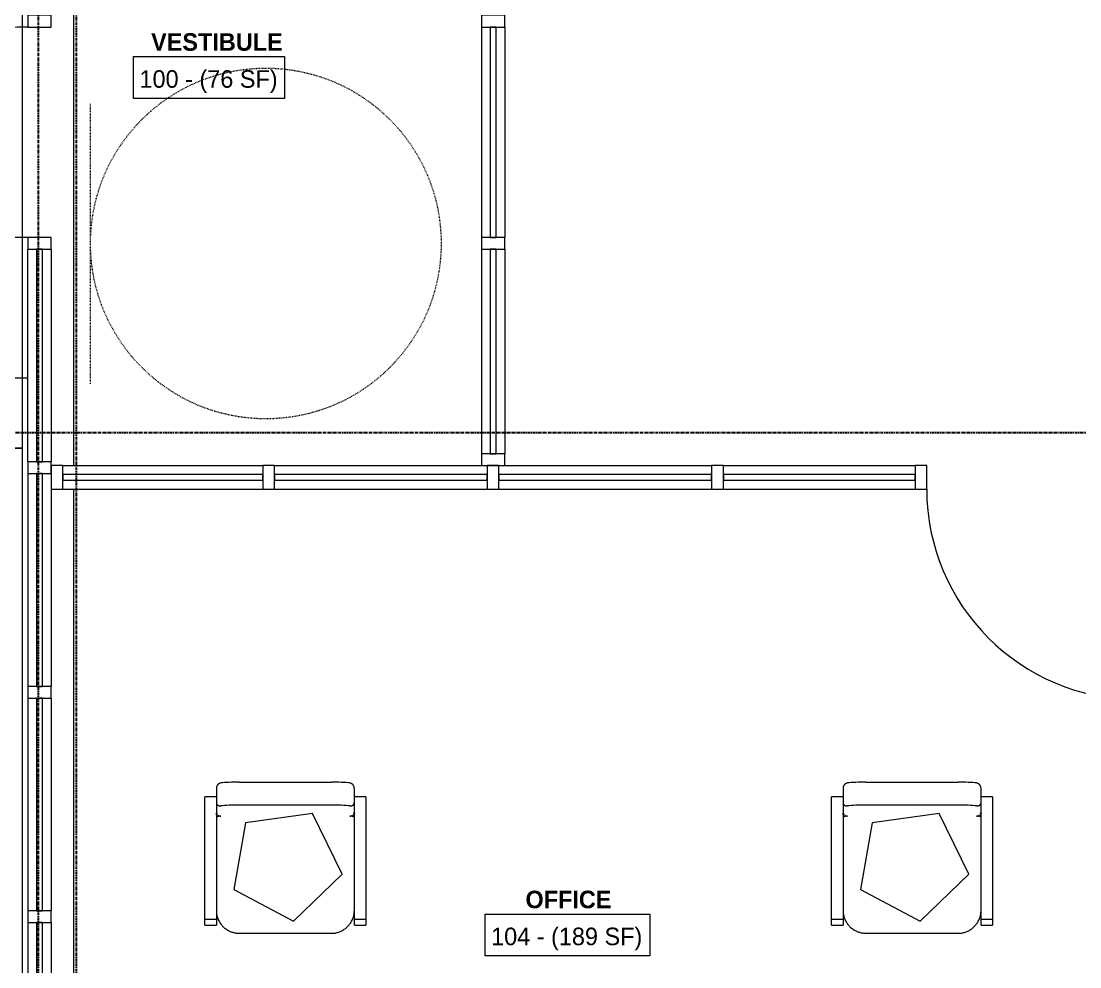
# Model space of a CAD drawing. Header units: inches. Extents: x -4093 to -1777, y 9773 to 12264.
# Drawn here: x -3832.3 to -3651.1, y 11194.4 to 11356.2 of the extents above; entities that cross this region are included whole.
import ezdxf

# ---------------------------------------------------------------- set-up
doc = ezdxf.new("R2010")
doc.units = ezdxf.units.IN
doc.header["$MEASUREMENT"] = 0
doc.linetypes.add('Dash', pattern=[0.25, 0.125, -0.125])
doc.linetypes.add('Grid Line 1_2_', pattern=[0.875, 0.5, -0.125, 0.125, -0.125])
for name, color, linetype, lineweight in [('0-1', 7, 'Continuous', 5), ('0-2', 7, 'Continuous', 9), ('A-AREA-IDEN', 2, 'Continuous', 9), ('A-DOOR-1', 7, 'Continuous', 9), ('A-DOOR-4', 31, 'Continuous', 9), ('A-FLOR-2', 192, 'Continuous', 9), ('A-FLOR-LEVL', 51, 'Continuous', 9), ('A-GENM-HDLN-1', 7, 'Dash', 9), ('A-GLAZ-CURT', 52, 'Continuous', 9), ('A-GLAZ-CURT-1', 7, 'Continuous', 9), ('A-GLAZ-CWMG', 51, 'Continuous', 9), ('A-GLAZ-CWMG-1', 7, 'Continuous', 9), ('A-WALL-3', 113, 'Continuous', 9), ('I-FURN-1', 7, 'Continuous', 9), ('S-BEAM-1', 7, 'Continuous', 9), ('S-GRID-1', 1, 'Grid Line 1_2_', 30)]:
    doc.layers.add(name, color=color, linetype=linetype, lineweight=lineweight)
doc.styles.add('Century Gothic', font='ufonts.com_century-gothic.ttf', dxfattribs={"height": 3})
doc.styles.add('Century Gothic_B', font='GOTHICB.TTF', dxfattribs={"height": 3})

# ---------------------------------------------------------------- blocks, each defined once
blk = doc.blocks.new('STOREFRONT DOOR - ALUM_ STILE W_ GLASS INSET-2189326-BACKGROUND - 1ST FLOOR')
at = {"layer": 'A-DOOR-1'}
blk.add_line((-18, 2), (-18, 38), dxfattribs=at)
blk.add_arc((-18, 2), 36, 0, 90, dxfattribs=at)
blk = doc.blocks.new('Rectangular Mullion - 2_ x 4_ - EXTERIOR-2330860-BACKGROUND - 1ST FLOOR')
at = {"layer": 'A-GLAZ-CWMG-1'}
for p, q in [((-2, 2), (0, 2)), ((-2, -2), (-2, 2)), ((0, 2), (0, -2)), ((0, -2), (-2, -2))]:
    blk.add_line(p, q, dxfattribs=at)
blk = doc.blocks.new('System Panel - Glazed-2345228-BACKGROUND - 1ST FLOOR')
at = {"layer": 'A-GLAZ-CURT-1'}
for p, q in [((16.4, 0.5), (-16.4, 0.5)), ((-16.4, 0.5), (-16.4, -0.5)), ((16.4, -0.5), (16.4, 0.5)), ((-16.4, -0.5), (16.4, -0.5))]:
    blk.add_line(p, q, dxfattribs=at)
blk = doc.blocks.new('System Panel - Glazed-2345229-BACKGROUND - 1ST FLOOR')
at = {"layer": 'A-GLAZ-CURT-1'}
for p, q in [((18.2, 0.5), (-18.2, 0.5)), ((-18.2, 0.5), (-18.2, -0.5)), ((18.2, -0.5), (18.2, 0.5)), ((-18.2, -0.5), (18.2, -0.5))]:
    blk.add_line(p, q, dxfattribs=at)
blk = doc.blocks.new('System Panel - Glazed-2345230-BACKGROUND - 1ST FLOOR')
at = {"layer": 'A-GLAZ-CURT-1'}
for p, q in [((17.11, 0.5), (-17.11, 0.5)), ((-17.11, 0.5), (-17.11, -0.5)), ((17.11, -0.5), (17.11, 0.5)), ((-17.11, -0.5), (17.11, -0.5))]:
    blk.add_line(p, q, dxfattribs=at)
blk = doc.blocks.new('Rectangular Mullion - 2_ x 4_ - EXTERIOR-1900241-BACKGROUND - 1ST FLOOR')
at = {"layer": 'A-GLAZ-CWMG-1'}
for p, q in [((-3712.12, 11280.16), (-3679.32, 11280.16)), ((-3712.12, 11276.16), (-3679.32, 11276.16))]:
    blk.add_line(p, q, dxfattribs=at)
blk = doc.blocks.new('Rectangular Mullion - 2_ x 4_ - EXTERIOR-1890807-BACKGROUND - 1ST FLOOR')
at = {"layer": 'A-GLAZ-CWMG-1'}
for p, q in [((-3749.52, 11280.16), (-3714.12, 11280.16)), ((-3750.52, 11276.16), (-3714.12, 11276.16))]:
    blk.add_line(p, q, dxfattribs=at)
blk = doc.blocks.new('Rectangular Mullion - 2_ x 4_ - EXTERIOR-V88-BACKGROUND - 1ST FLOOR')
at = {"layer": 'A-GLAZ-CWMG-1'}
for p, q in [((-3788.92, 11280.16), (-3753.52, 11280.16)), ((-3788.92, 11276.16), (-3752.52, 11276.16))]:
    blk.add_line(p, q, dxfattribs=at)
blk = doc.blocks.new('Rectangular Mullion - 2_ x 4_ - EXTERIOR-2330799-BACKGROUND - 1ST FLOOR')
at = {"layer": 'A-GLAZ-CWMG-1'}
for p, q in [((-3825.14, 11280.16), (-3790.92, 11280.16)), ((-3825.14, 11276.16), (-3790.92, 11276.16))]:
    blk.add_line(p, q, dxfattribs=at)
blk = doc.blocks.new('Rectangular Mullion - 2_ x 4_ - EXTERIOR-2141107-BACKGROUND - 1ST FLOOR')
at = {"layer": 'A-GLAZ-CWMG-1'}
for p, q in [((-1, 2), (1, 2)), ((-1, -2), (-1, 2)), ((1, 2), (1, -2)), ((1, -2), (-1, -2))]:
    blk.add_line(p, q, dxfattribs=at)
blk = doc.blocks.new('Rectangular Mullion - 2_ x 4_ - EXTERIOR-2141106-BACKGROUND - 1ST FLOOR')
at = {"layer": 'A-GLAZ-CWMG-1'}
for p, q in [((-1, 2), (1, 2)), ((-1, -2), (-1, 2)), ((1, 2), (1, -2)), ((1, -2), (-1, -2))]:
    blk.add_line(p, q, dxfattribs=at)
blk = doc.blocks.new('Office_chair_with_leather_seat_18133 - Office_chair_with_leather_seat_18133-1855774-BACKGROUND - 1ST FLOOR')
at = {"layer": 'I-FURN-1'}
for p, q in [((14.17, 35.45), (29.92, 35.45)), ((10.24, 32.93), (8.27, 32.93)), ((8.27, 32.14), (8.27, 32.93)), ((10.24, 34.33), (10.24, 31.97)), ((33.86, 31.97), (33.86, 34.33)), ((35.83, 32.93), (33.86, 32.93)), ((35.83, 32.93), (35.83, 32.14)), ((8.27, 12.04), (8.27, 32.14)), ((10.24, 31.97), (10.24, 30.2)), ((10.24, 31.1), (10.24, 12.04)), ((29.92, 31.53), (14.17, 31.53)), ((33.86, 30.2), (33.86, 31.97)), ((33.86, 12.04), (33.86, 31.1)), ((35.83, 32.14), (35.83, 12.04)), ((10.3, 30.08), (10.31, 30.06)), ((10.41, 29.91), (10.45, 29.87)), ((10.53, 29.79), (10.58, 29.75)), ((10.69, 29.69), (10.73, 29.67)), ((10.85, 29.64), (11.02, 29.62)), ((26.68, 30.1), (15.22, 28.49)), ((31.75, 19.7), (26.68, 30.1)), ((33.07, 29.62), (33.25, 29.64)), ((33.37, 29.67), (33.41, 29.69)), ((33.52, 29.75), (33.56, 29.79)), ((33.64, 29.87), (33.69, 29.91)), ((33.78, 30.06), (33.79, 30.08)), ((15.22, 28.49), (13.21, 17.1)), ((23.43, 11.67), (31.75, 19.7)), ((13.21, 17.1), (23.43, 11.67)), ((8.27, 11.02), (8.27, 12.04)), ((8.27, 12.04), (10.24, 12.04)), ((8.27, 11.02), (10.24, 11.02)), ((10.24, 12.04), (10.24, 11.02)), ((33.86, 11.02), (33.86, 12.04)), ((33.86, 12.04), (35.83, 12.04)), ((33.86, 11.02), (35.83, 11.02)), ((35.83, 12.04), (35.83, 11.02)), ((14.17, 9.6), (29.92, 9.6))]:
    blk.add_line(p, q, dxfattribs=at)
at = {"layer": 'I-FURN-1', "flags": 128}
for points in [[(11.02, 29.62), (10.85, 29.61), (10.68, 29.61), (10.53, 29.6), (10.41, 29.59), (10.31, 29.58), (10.26, 29.56), (10.24, 29.55)], [(10.25, 30.25), (10.26, 30.23), (10.26, 30.21)], [(33.86, 29.55), (33.84, 29.56), (33.78, 29.58), (33.69, 29.59), (33.56, 29.6), (33.41, 29.61), (33.25, 29.61), (33.07, 29.62)], [(33.83, 30.21), (33.84, 30.23), (33.84, 30.25)], [(10.24, 13.54), (10.24, 13.38), (10.25, 13.22), (10.26, 13.07), (10.29, 12.91), (10.31, 12.76), (10.35, 12.6), (10.39, 12.45), (10.44, 12.3), (10.49, 12.15), (10.55, 12.01), (10.61, 11.86), (10.68, 11.72), (10.76, 11.58), (10.84, 11.45), (10.92, 11.32), (11.02, 11.19), (11.11, 11.06), (11.21, 10.94), (11.32, 10.83), (11.43, 10.71), (11.55, 10.61), (11.66, 10.5), (11.79, 10.41), (11.92, 10.31), (12.05, 10.23), (12.18, 10.14), (12.32, 10.07), (12.46, 10), (12.6, 9.93), (12.75, 9.87), (12.89, 9.82), (13.04, 9.77), (13.2, 9.73), (13.35, 9.69), (13.5, 9.66), (13.66, 9.64), (13.82, 9.62), (13.97, 9.61), (14.13, 9.6), (14.17, 9.6)], [(29.92, 9.6), (30.08, 9.61), (30.24, 9.61), (30.39, 9.63), (30.55, 9.65), (30.7, 9.68), (30.86, 9.71), (31.01, 9.76), (31.16, 9.8), (31.31, 9.85), (31.45, 9.91), (31.6, 9.98), (31.74, 10.05), (31.88, 10.12), (32.01, 10.2), (32.14, 10.29), (32.27, 10.38), (32.4, 10.48), (32.52, 10.58), (32.63, 10.69), (32.75, 10.8), (32.85, 10.91), (32.96, 11.03), (33.05, 11.15), (33.15, 11.28), (33.23, 11.41), (33.32, 11.55), (33.39, 11.68), (33.46, 11.82), (33.53, 11.97), (33.59, 12.11), (33.64, 12.26), (33.69, 12.41), (33.74, 12.56), (33.77, 12.72), (33.8, 12.87), (33.82, 13.03), (33.84, 13.18), (33.85, 13.34), (33.86, 13.5), (33.86, 13.54)]]:
    blk.add_lwpolyline(points, dxfattribs=at)
at = {"layer": 'I-FURN-1'}
for centre, major_axis, ratio, start_param, end_param in [((14.17, 35.11), (3.94, 0), 0.087156, 1.570796, 2.498092), ((29.92, 35.11), (3.94, 0), 0.087156, 0.643501, 1.570796), ((14.17, 31.19), (3.94, 0), 0.087156, 1.570796, 2.498092), ((29.92, 31.19), (3.94, 0), 0.087156, 0.643501, 1.570796), ((11.02, 30.09), (0.787, 0), 0.996195, 3.78404, 3.828293), ((33.07, 30.09), (0.787, 0), 0.996195, 5.596484, 5.640737)]:
    blk.add_ellipse(centre, major_axis=major_axis, ratio=ratio, start_param=start_param, end_param=end_param, dxfattribs=at)
for points, knots in [([(11.02, 35.32), (10.93, 35.3), (10.81, 35.27), (10.69, 35.2), (10.62, 35.15), (10.58, 35.11), (10.54, 35.08), (10.48, 35.02), (10.43, 34.95), (10.37, 34.85), (10.3, 34.72), (10.25, 34.54), (10.24, 34.4), (10.24, 34.33)], [0, 0, 0, 0, 0.166667, 0.25, 0.291667, 0.333333, 0.375, 0.416667, 0.5, 0.583333, 0.666667, 0.833333, 1, 1, 1, 1]), ([(33.86, 34.33), (33.86, 34.4), (33.84, 34.54), (33.79, 34.72), (33.73, 34.85), (33.67, 34.95), (33.61, 35.02), (33.56, 35.08), (33.52, 35.11), (33.47, 35.15), (33.41, 35.2), (33.28, 35.27), (33.16, 35.3), (33.07, 35.32)], [0, 0, 0, 0, 0.166667, 0.333333, 0.416667, 0.5, 0.583333, 0.625, 0.666667, 0.708333, 0.75, 0.833333, 1, 1, 1, 1]), ([(10.24, 31.97), (10.24, 31.92), (10.25, 31.83), (10.3, 31.71), (10.37, 31.63), (10.43, 31.57), (10.48, 31.52), (10.54, 31.49), (10.58, 31.47), (10.62, 31.45), (10.69, 31.42), (10.81, 31.39), (10.93, 31.39), (11.02, 31.4)], [0, 0, 0, 0, 0.166667, 0.333333, 0.416667, 0.5, 0.583333, 0.625, 0.666667, 0.708333, 0.75, 0.833333, 1, 1, 1, 1]), ([(33.07, 31.4), (33.16, 31.39), (33.28, 31.39), (33.41, 31.42), (33.47, 31.45), (33.52, 31.47), (33.56, 31.49), (33.61, 31.52), (33.67, 31.57), (33.73, 31.63), (33.79, 31.71), (33.84, 31.83), (33.86, 31.92), (33.86, 31.97)], [0, 0, 0, 0, 0.166667, 0.25, 0.291667, 0.333333, 0.375, 0.416667, 0.5, 0.583333, 0.666667, 0.833333, 1, 1, 1, 1]), ([(10.28, 29.83), (10.28, 29.84), (10.26, 29.9), (10.24, 30), (10.24, 30.09), (10.24, 30.13)], [0.4360982, 0.4360982, 0.4360982, 0.4360982, 0.5, 0.75, 1, 1, 1, 1]), ([(10.3, 29.78), (10.3, 29.79), (10.29, 29.81), (10.29, 29.83), (10.28, 29.83)], [0.68937986, 0.68937986, 0.68937986, 0.68937986, 0.71428571, 0.73670923, 0.73670923, 0.73670923, 0.73670923]), ([(10.35, 29.69), (10.34, 29.7), (10.32, 29.74), (10.31, 29.77), (10.3, 29.78)], [0.1475436, 0.1475436, 0.1475436, 0.1475436, 0.25, 0.3351027, 0.3351027, 0.3351027, 0.3351027]), ([(10.38, 29.64), (10.37, 29.65), (10.36, 29.66), (10.35, 29.68), (10.35, 29.69)], [0.55589935, 0.55589935, 0.55589935, 0.55589935, 0.57142857, 0.60194532, 0.60194532, 0.60194532, 0.60194532]), ([(33.75, 29.69), (33.74, 29.68), (33.73, 29.66), (33.72, 29.65), (33.72, 29.64)], [0.39805468, 0.39805468, 0.39805468, 0.39805468, 0.42857143, 0.44410065, 0.44410065, 0.44410065, 0.44410065]), ([(33.79, 29.78), (33.78, 29.77), (33.77, 29.74), (33.75, 29.7), (33.75, 29.69)], [0.6648973, 0.6648973, 0.6648973, 0.6648973, 0.75, 0.8524564, 0.8524564, 0.8524564, 0.8524564]), ([(33.81, 29.83), (33.81, 29.83), (33.8, 29.81), (33.79, 29.79), (33.79, 29.78)], [0.26329077, 0.26329077, 0.26329077, 0.26329077, 0.28571429, 0.31062014, 0.31062014, 0.31062014, 0.31062014]), ([(33.86, 30.13), (33.86, 30.09), (33.85, 30), (33.83, 29.9), (33.81, 29.84), (33.81, 29.83)], [0, 0, 0, 0, 0.25, 0.5, 0.5639018, 0.5639018, 0.5639018, 0.5639018])]:
    blk.add_open_spline(points, degree=3, knots=knots, dxfattribs=at)
for points in [[(10.26, 29.94), (10.25, 29.95), (10.25, 29.96), (10.25, 29.97)], [(10.39, 29.62), (10.39, 29.62), (10.38, 29.63), (10.38, 29.64)], [(33.72, 29.64), (33.71, 29.63), (33.71, 29.62), (33.7, 29.62)], [(33.84, 29.97), (33.84, 29.96), (33.84, 29.95), (33.84, 29.94)]]:
    blk.add_open_spline(points, degree=3, dxfattribs=at)
blk = doc.blocks.new('Office_chair_with_leather_seat_18133 - Office_chair_with_leather_seat_18133-V89-BACKGROUND - 1ST FLOOR')
at = {"layer": 'I-FURN-1'}
for p, q in [((14.17, 35.45), (29.92, 35.45)), ((10.24, 32.93), (8.27, 32.93)), ((8.27, 32.14), (8.27, 32.93)), ((10.24, 34.33), (10.24, 31.97)), ((33.86, 31.97), (33.86, 34.33)), ((35.83, 32.93), (33.86, 32.93)), ((35.83, 32.93), (35.83, 32.14)), ((8.27, 12.04), (8.27, 32.14)), ((10.24, 31.97), (10.24, 30.2)), ((10.24, 31.1), (10.24, 12.04)), ((29.92, 31.53), (14.17, 31.53)), ((33.86, 30.2), (33.86, 31.97)), ((33.86, 12.04), (33.86, 31.1)), ((35.83, 32.14), (35.83, 12.04)), ((10.3, 30.08), (10.31, 30.06)), ((10.41, 29.91), (10.45, 29.87)), ((10.53, 29.79), (10.58, 29.75)), ((10.69, 29.69), (10.73, 29.67)), ((10.85, 29.64), (11.02, 29.62)), ((26.68, 30.1), (15.22, 28.49)), ((31.75, 19.7), (26.68, 30.1)), ((33.07, 29.62), (33.25, 29.64)), ((33.36, 29.67), (33.41, 29.69)), ((33.52, 29.75), (33.56, 29.79)), ((33.64, 29.87), (33.69, 29.91)), ((33.78, 30.06), (33.79, 30.08)), ((15.22, 28.49), (13.21, 17.1)), ((23.43, 11.67), (31.75, 19.7)), ((13.21, 17.1), (23.43, 11.67)), ((8.27, 11.02), (8.27, 12.04)), ((8.27, 12.04), (10.24, 12.04)), ((8.27, 11.02), (10.24, 11.02)), ((10.24, 12.04), (10.24, 11.02)), ((33.86, 11.02), (33.86, 12.04)), ((33.86, 12.04), (35.83, 12.04)), ((33.86, 11.02), (35.83, 11.02)), ((35.83, 12.04), (35.83, 11.02)), ((14.17, 9.6), (29.92, 9.6))]:
    blk.add_line(p, q, dxfattribs=at)
at = {"layer": 'I-FURN-1', "flags": 128}
for points in [[(11.02, 29.62), (10.85, 29.61), (10.68, 29.61), (10.53, 29.6), (10.41, 29.59), (10.31, 29.58), (10.26, 29.56), (10.24, 29.55)], [(10.25, 30.25), (10.26, 30.23), (10.26, 30.21)], [(33.86, 29.55), (33.84, 29.56), (33.78, 29.58), (33.69, 29.59), (33.56, 29.6), (33.41, 29.61), (33.25, 29.61), (33.07, 29.62)], [(33.83, 30.21), (33.84, 30.23), (33.84, 30.25)], [(10.24, 13.54), (10.24, 13.38), (10.25, 13.22), (10.26, 13.07), (10.29, 12.91), (10.31, 12.76), (10.35, 12.6), (10.39, 12.45), (10.44, 12.3), (10.49, 12.15), (10.55, 12.01), (10.61, 11.86), (10.68, 11.72), (10.76, 11.58), (10.84, 11.45), (10.92, 11.32), (11.02, 11.19), (11.11, 11.06), (11.21, 10.94), (11.32, 10.83), (11.43, 10.71), (11.55, 10.61), (11.66, 10.5), (11.79, 10.41), (11.92, 10.31), (12.05, 10.23), (12.18, 10.14), (12.32, 10.07), (12.46, 10), (12.6, 9.93), (12.75, 9.87), (12.89, 9.82), (13.04, 9.77), (13.2, 9.73), (13.35, 9.69), (13.5, 9.66), (13.66, 9.64), (13.82, 9.62), (13.97, 9.61), (14.13, 9.6), (14.17, 9.6)], [(29.92, 9.6), (30.08, 9.61), (30.24, 9.61), (30.39, 9.63), (30.55, 9.65), (30.7, 9.68), (30.86, 9.71), (31.01, 9.76), (31.16, 9.8), (31.31, 9.85), (31.45, 9.91), (31.6, 9.98), (31.74, 10.05), (31.88, 10.12), (32.01, 10.2), (32.14, 10.29), (32.27, 10.38), (32.4, 10.48), (32.52, 10.58), (32.63, 10.69), (32.75, 10.8), (32.85, 10.91), (32.96, 11.03), (33.05, 11.15), (33.15, 11.28), (33.23, 11.41), (33.32, 11.55), (33.39, 11.68), (33.46, 11.82), (33.53, 11.97), (33.59, 12.11), (33.64, 12.26), (33.69, 12.41), (33.74, 12.56), (33.77, 12.72), (33.8, 12.87), (33.82, 13.03), (33.84, 13.18), (33.85, 13.34), (33.86, 13.5), (33.86, 13.54)]]:
    blk.add_lwpolyline(points, dxfattribs=at)
at = {"layer": 'I-FURN-1'}
for centre, major_axis, ratio, start_param, end_param in [((14.17, 35.11), (3.94, 0), 0.087156, 1.570796, 2.498092), ((29.92, 35.11), (3.94, 0), 0.087156, 0.643501, 1.570796), ((14.17, 31.19), (3.94, 0), 0.087156, 1.570796, 2.498092), ((29.92, 31.19), (3.94, 0), 0.087156, 0.643501, 1.570796), ((11.02, 30.09), (0.787, 0), 0.996195, 3.78404, 3.828293), ((33.07, 30.09), (0.787, 0), 0.996195, 5.596484, 5.640737)]:
    blk.add_ellipse(centre, major_axis=major_axis, ratio=ratio, start_param=start_param, end_param=end_param, dxfattribs=at)
for points, knots in [([(11.02, 35.32), (10.93, 35.3), (10.81, 35.27), (10.69, 35.2), (10.62, 35.15), (10.58, 35.11), (10.54, 35.08), (10.48, 35.02), (10.43, 34.95), (10.37, 34.85), (10.3, 34.72), (10.25, 34.54), (10.24, 34.4), (10.24, 34.33)], [0, 0, 0, 0, 0.166667, 0.25, 0.291667, 0.333333, 0.375, 0.416667, 0.5, 0.583333, 0.666667, 0.833333, 1, 1, 1, 1]), ([(33.86, 34.33), (33.86, 34.4), (33.84, 34.54), (33.79, 34.72), (33.73, 34.85), (33.67, 34.95), (33.61, 35.02), (33.56, 35.08), (33.52, 35.11), (33.47, 35.15), (33.41, 35.2), (33.28, 35.27), (33.16, 35.3), (33.07, 35.32)], [0, 0, 0, 0, 0.166667, 0.333333, 0.416667, 0.5, 0.583333, 0.625, 0.666667, 0.708333, 0.75, 0.833333, 1, 1, 1, 1]), ([(10.24, 31.97), (10.24, 31.92), (10.25, 31.83), (10.3, 31.71), (10.37, 31.63), (10.43, 31.57), (10.48, 31.52), (10.54, 31.49), (10.58, 31.47), (10.62, 31.45), (10.69, 31.42), (10.81, 31.39), (10.93, 31.39), (11.02, 31.4)], [0, 0, 0, 0, 0.166667, 0.333333, 0.416667, 0.5, 0.583333, 0.625, 0.666667, 0.708333, 0.75, 0.833333, 1, 1, 1, 1]), ([(33.07, 31.4), (33.16, 31.39), (33.28, 31.39), (33.41, 31.42), (33.47, 31.45), (33.52, 31.47), (33.56, 31.49), (33.61, 31.52), (33.67, 31.57), (33.73, 31.63), (33.79, 31.71), (33.84, 31.83), (33.86, 31.92), (33.86, 31.97)], [0, 0, 0, 0, 0.166667, 0.25, 0.291667, 0.333333, 0.375, 0.416667, 0.5, 0.583333, 0.666667, 0.833333, 1, 1, 1, 1]), ([(10.28, 29.83), (10.28, 29.84), (10.26, 29.9), (10.24, 30), (10.24, 30.09), (10.24, 30.13)], [0.4360982, 0.4360982, 0.4360982, 0.4360982, 0.5, 0.75, 1, 1, 1, 1]), ([(10.3, 29.78), (10.3, 29.79), (10.29, 29.81), (10.29, 29.83), (10.28, 29.83)], [0.68937986, 0.68937986, 0.68937986, 0.68937986, 0.71428571, 0.73670923, 0.73670923, 0.73670923, 0.73670923]), ([(10.35, 29.69), (10.34, 29.7), (10.32, 29.74), (10.31, 29.77), (10.3, 29.78)], [0.1475436, 0.1475436, 0.1475436, 0.1475436, 0.25, 0.3351027, 0.3351027, 0.3351027, 0.3351027]), ([(10.38, 29.64), (10.37, 29.65), (10.36, 29.66), (10.35, 29.68), (10.35, 29.69)], [0.55589935, 0.55589935, 0.55589935, 0.55589935, 0.57142857, 0.60194532, 0.60194532, 0.60194532, 0.60194532]), ([(33.75, 29.69), (33.74, 29.68), (33.73, 29.66), (33.72, 29.65), (33.72, 29.64)], [0.39805468, 0.39805468, 0.39805468, 0.39805468, 0.42857143, 0.44410065, 0.44410065, 0.44410065, 0.44410065]), ([(33.79, 29.78), (33.78, 29.77), (33.77, 29.74), (33.75, 29.7), (33.75, 29.69)], [0.6648973, 0.6648973, 0.6648973, 0.6648973, 0.75, 0.8524564, 0.8524564, 0.8524564, 0.8524564]), ([(33.81, 29.83), (33.81, 29.83), (33.8, 29.81), (33.79, 29.79), (33.79, 29.78)], [0.26329077, 0.26329077, 0.26329077, 0.26329077, 0.28571429, 0.31062014, 0.31062014, 0.31062014, 0.31062014]), ([(33.86, 30.13), (33.86, 30.09), (33.85, 30), (33.83, 29.9), (33.81, 29.84), (33.81, 29.83)], [0, 0, 0, 0, 0.25, 0.5, 0.5639018, 0.5639018, 0.5639018, 0.5639018])]:
    blk.add_open_spline(points, degree=3, knots=knots, dxfattribs=at)
for points in [[(10.26, 29.94), (10.25, 29.95), (10.25, 29.96), (10.25, 29.97)], [(10.39, 29.62), (10.39, 29.62), (10.38, 29.63), (10.38, 29.64)], [(33.72, 29.64), (33.71, 29.63), (33.71, 29.62), (33.7, 29.62)], [(33.84, 29.97), (33.84, 29.96), (33.84, 29.95), (33.84, 29.94)]]:
    blk.add_open_spline(points, degree=3, dxfattribs=at)
blk = doc.blocks.new('ADA Clearances - 5ft Circle-2180434-BACKGROUND - 1ST FLOOR')
at = {"layer": 'A-GENM-HDLN-1'}
blk.add_line((30, 24), (30, -24), dxfattribs=at)
blk.add_circle((0, 0), 30, dxfattribs=at)
blk = doc.blocks.new('System Panel - Glazed-2345251-BACKGROUND - 1ST FLOOR')
at = {"layer": 'A-GLAZ-CURT-1'}
for p, q in [((17.51, 0.5), (-17.51, 0.5)), ((-17.51, 0.5), (-17.51, -0.5)), ((17.51, -0.5), (17.51, 0.5)), ((-17.51, -0.5), (17.51, -0.5))]:
    blk.add_line(p, q, dxfattribs=at)
blk = doc.blocks.new('Rectangular Mullion - 2_ x 4_ - EXTERIOR-2336670-BACKGROUND - 1ST FLOOR')
at = {"layer": 'A-GLAZ-CWMG-1'}
for p, q in [((-3753.52, 11317.19), (-3753.52, 11282.16)), ((-3749.52, 11317.19), (-3749.52, 11282.16))]:
    blk.add_line(p, q, dxfattribs=at)
blk = doc.blocks.new('Rectangular Mullion - 2_ x 4_ - EXTERIOR-2336964-BACKGROUND - 1ST FLOOR')
at = {"layer": 'A-GLAZ-CWMG-1'}
for p, q in [((-1, 2), (1, 2)), ((-1, -2), (-1, 2)), ((1, 2), (1, -2)), ((1, -2), (-1, -2))]:
    blk.add_line(p, q, dxfattribs=at)
blk = doc.blocks.new('System Panel - Glazed-2345254-BACKGROUND - 1ST FLOOR')
at = {"layer": 'A-GLAZ-CURT-1'}
for p, q in [((18, 0.5), (-18, 0.5)), ((-18, 0.5), (-18, -0.5)), ((18, -0.5), (18, 0.5)), ((-18, -0.5), (18, -0.5))]:
    blk.add_line(p, q, dxfattribs=at)
blk = doc.blocks.new('Rectangular Mullion - 2_ x 4_ - EXTERIOR-2336679-BACKGROUND - 1ST FLOOR')
at = {"layer": 'A-GLAZ-CWMG-1'}
for p, q in [((-3753.52, 11355.19), (-3753.52, 11319.19)), ((-3749.52, 11355.19), (-3749.52, 11319.19))]:
    blk.add_line(p, q, dxfattribs=at)
blk = doc.blocks.new('Rectangular Mullion - 2_ x 4_ - EXTERIOR-2336965-BACKGROUND - 1ST FLOOR')
at = {"layer": 'A-GLAZ-CWMG-1'}
for p, q in [((-1, 2), (1, 2)), ((-1, -2), (-1, 2)), ((1, 2), (1, -2)), ((1, -2), (-1, -2))]:
    blk.add_line(p, q, dxfattribs=at)
blk = doc.blocks.new('Rectangular Mullion - 2_ x 4_ - EXTERIOR-2336976-BACKGROUND - 1ST FLOOR')
at = {"layer": 'A-GLAZ-CWMG-1'}
for p, q in [((0, 2), (-2, 2)), ((-2, 2), (-2, -2)), ((0, -2), (0, 2)), ((-2, -2), (0, -2))]:
    blk.add_line(p, q, dxfattribs=at)
blk = doc.blocks.new('CTR - 1st Phase - Common Walls_rvt-1-BACKGROUND - 1ST FLOOR')
at = {"layer": '0-2', "extrusion": (0, 0, -1), "rotation": 90.00000000000053}
for name, p in [('Rectangular Mullion - 2_ x 4_ - EXTERIOR-2336964-BACKGROUND - 1ST FLOOR', (3751.52, 11356.19)), ('Rectangular Mullion - 2_ x 4_ - EXTERIOR-2336965-BACKGROUND - 1ST FLOOR', (3751.52, 11318.19))]:
    blk.add_blockref(name, p, dxfattribs=at)
at = {"layer": '0-2'}
for name, p in [('Rectangular Mullion - 2_ x 4_ - EXTERIOR-2336679-BACKGROUND - 1ST FLOOR', (0, 0)), ('Rectangular Mullion - 2_ x 4_ - EXTERIOR-2336670-BACKGROUND - 1ST FLOOR', (0, 0)), ('Rectangular Mullion - 2_ x 4_ - EXTERIOR-2330799-BACKGROUND - 1ST FLOOR', (0, 0)), ('Rectangular Mullion - 2_ x 4_ - EXTERIOR-V88-BACKGROUND - 1ST FLOOR', (0, 0)), ('Rectangular Mullion - 2_ x 4_ - EXTERIOR-1890807-BACKGROUND - 1ST FLOOR', (0, 0)), ('Rectangular Mullion - 2_ x 4_ - EXTERIOR-1900241-BACKGROUND - 1ST FLOOR', (0, 0)), ('Office_chair_with_leather_seat_18133 - Office_chair_with_leather_seat_18133-1855774-BACKGROUND - 1ST FLOOR', (-3809.12, 11190.56)), ('Office_chair_with_leather_seat_18133 - Office_chair_with_leather_seat_18133-V89-BACKGROUND - 1ST FLOOR', (-3701.88, 11190.56))]:
    blk.add_blockref(name, p, dxfattribs=at)
for name, p, rotation in [('System Panel - Glazed-2345254-BACKGROUND - 1ST FLOOR', (-3751.52, 11337.19), 89.99999999999947), ('ADA Clearances - 5ft Circle-2180434-BACKGROUND - 1ST FLOOR', (-3790.41, 11318.16), 180), ('System Panel - Glazed-2345251-BACKGROUND - 1ST FLOOR', (-3751.52, 11299.68), 89.99999999999947), ('Rectangular Mullion - 2_ x 4_ - EXTERIOR-2336976-BACKGROUND - 1ST FLOOR', (-3751.52, 11280.16), 269.9999999999995), ('System Panel - Glazed-2345230-BACKGROUND - 1ST FLOOR', (-3808.03, 11278.16), 180), ('System Panel - Glazed-2345229-BACKGROUND - 1ST FLOOR', (-3770.72, 11278.16), 180), ('System Panel - Glazed-2345229-BACKGROUND - 1ST FLOOR', (-3732.32, 11278.16), 180), ('System Panel - Glazed-2345228-BACKGROUND - 1ST FLOOR', (-3695.72, 11278.16), 180), ('STOREFRONT DOOR - ALUM_ STILE W_ GLASS INSET-2189326-BACKGROUND - 1ST FLOOR', (-3659.32, 11278.16), 180)]:
    blk.add_blockref(name, p, dxfattribs=dict(at, rotation=rotation))
at = {"layer": '0-2', "extrusion": (0, 0, -1)}
for name, p in [('Rectangular Mullion - 2_ x 4_ - EXTERIOR-2330860-BACKGROUND - 1ST FLOOR', (3827.14, 11278.16)), ('Rectangular Mullion - 2_ x 4_ - EXTERIOR-2141106-BACKGROUND - 1ST FLOOR', (3789.92, 11278.16)), ('Rectangular Mullion - 2_ x 4_ - EXTERIOR-2141106-BACKGROUND - 1ST FLOOR', (3751.52, 11278.16)), ('Rectangular Mullion - 2_ x 4_ - EXTERIOR-2141106-BACKGROUND - 1ST FLOOR', (3713.12, 11278.16)), ('Rectangular Mullion - 2_ x 4_ - EXTERIOR-2141107-BACKGROUND - 1ST FLOOR', (3678.32, 11278.16))]:
    blk.add_blockref(name, p, dxfattribs=at)
blk = doc.blocks.new('CTR - 1st Phase - Structure_rvt-1-BACKGROUND - 1ST FLOOR')
at = {"layer": 'S-BEAM-1'}
for p, q in [((-3832.07, 11283.17), (-3833.32, 11283.17)), ((-3833.32, 11283.17), (-3832.07, 11283.17))]:
    blk.add_line(p, q, dxfattribs=at)
at = {"layer": 'S-GRID-1'}
for p, q in [((-3829.32, 9772.61), (-3829.32, 12247.5)), ((-3822.82, 9772.61), (-3822.82, 12247.5)), ((-1777.25, 11285.79), (-4076.95, 11285.79))]:
    blk.add_line(p, q, dxfattribs=at)
blk = doc.blocks.new('Rectangular Mullion - 2_ x 4_ rectangular-1900521-BACKGROUND - 1ST FLOOR')
at = {"layer": 'A-GLAZ-CWMG'}
for p, q in [((-3831.14, 11201.99), (-3829.64, 11201.99)), ((-3831.14, 11201.99), (-3831.14, 11166.59)), ((-3828.64, 11201.99), (-3827.14, 11201.99)), ((-3827.14, 11201.99), (-3827.14, 11166.59))]:
    blk.add_line(p, q, dxfattribs=at)
blk = doc.blocks.new('System Panel - Glazed-2762264-BACKGROUND - 1ST FLOOR')
at = {"layer": 'A-GLAZ-CURT'}
for p, q in [((18.2, 0.5), (-18.2, 0.5)), ((-18.2, 0.5), (-18.2, -0.5)), ((18.2, -0.5), (18.2, 0.5)), ((-18.2, -0.5), (18.2, -0.5))]:
    blk.add_line(p, q, dxfattribs=at)
blk = doc.blocks.new('STOREFRONT DOOR A - ALUM_ STILE W_ GLASS INSET-2790937-BACKGROUND - 1ST FLOOR')
at = {"layer": 'A-DOOR-4'}
blk.add_line((-18, 2), (-18, 38), dxfattribs=at)
blk.add_arc((-18, 2), 36, 0, 90, dxfattribs=at)
blk = doc.blocks.new('Rectangular Mullion - 2_ x 4_ rectangular-1900522-BACKGROUND - 1ST FLOOR')
at = {"layer": 'A-GLAZ-CWMG'}
for p, q in [((-3831.14, 11278.79), (-3831.14, 11242.39)), ((-3827.14, 11276.16), (-3827.14, 11242.39))]:
    blk.add_line(p, q, dxfattribs=at)
blk = doc.blocks.new('Rectangular Mullion - 2_ x 4_ rectangular-V91-BACKGROUND - 1ST FLOOR')
at = {"layer": 'A-GLAZ-CWMG'}
for p, q in [((-3831.14, 11240.39), (-3831.14, 11203.99)), ((-3827.14, 11240.39), (-3827.14, 11203.99))]:
    blk.add_line(p, q, dxfattribs=at)
blk = doc.blocks.new('System Panel - Glazed-2762268-BACKGROUND - 1ST FLOOR')
at = {"layer": 'A-GLAZ-CURT'}
for p, q in [((17.7, 0.5), (-17.7, 0.5)), ((-17.7, 0.5), (-17.7, -0.5)), ((17.7, -0.5), (17.7, 0.5)), ((-17.7, -0.5), (17.7, -0.5))]:
    blk.add_line(p, q, dxfattribs=at)
blk = doc.blocks.new('System Panel - Glazed-2762269-BACKGROUND - 1ST FLOOR')
at = {"layer": 'A-GLAZ-CURT'}
for p, q in [((18.2, 0.5), (-18.2, 0.5)), ((-18.2, 0.5), (-18.2, -0.5)), ((18.2, -0.5), (18.2, 0.5)), ((-18.2, -0.5), (18.2, -0.5))]:
    blk.add_line(p, q, dxfattribs=at)
blk = doc.blocks.new('Rectangular Mullion - 2_ x 4_ rectangular-2762162-BACKGROUND - 1ST FLOOR')
at = {"layer": 'A-GLAZ-CWMG'}
for p, q in [((-3831.14, 11280.79), (-3831.14, 11317.19)), ((-3827.14, 11317.19), (-3827.14, 11280.79))]:
    blk.add_line(p, q, dxfattribs=at)
blk = doc.blocks.new('Rectangular Mullion - 2_ x 4_ rectangular-2762260-BACKGROUND - 1ST FLOOR')
at = {"layer": 'A-GLAZ-CWMG'}
for p, q in [((-1, 2), (1, 2)), ((-1, -2), (-1, 2)), ((1, 2), (1, -2)), ((1, -2), (-1, -2))]:
    blk.add_line(p, q, dxfattribs=at)
blk = doc.blocks.new('Rectangular Mullion - 2_ x 4_ rectangular-2762261-BACKGROUND - 1ST FLOOR')
at = {"layer": 'A-GLAZ-CWMG'}
for p, q in [((-1, 2), (1, 2)), ((-1, -2), (-1, 2)), ((1, 2), (1, -2)), ((1, -2), (-1, -2))]:
    blk.add_line(p, q, dxfattribs=at)

msp = doc.modelspace()

# ---------------------------------------------------------------- linework, layer by layer
at = {"layer": 'A-AREA-IDEN', "flags": 128}
for points in [[(-3813.03, 11350.14), (-3787.2, 11350.14), (-3787.2, 11342.97), (-3813.03, 11342.97)], [(-3752.86, 11203.46), (-3724.69, 11203.46), (-3724.69, 11196.3), (-3752.86, 11196.3)]]:
    msp.add_lwpolyline(points, close=True, dxfattribs=at)
at = {"layer": 'A-FLOR-2'}
for p, q in [((-3823.32, 11394.99), (-3823.32, 11280.16)), ((-3823.32, 11276.16), (-3823.32, 11164.59))]:
    msp.add_line(p, q, dxfattribs=at)
at = {"layer": 'A-FLOR-LEVL'}
msp.add_line((-3831.14, 11295.11), (-3833.95, 11295.11), dxfattribs=at)
at = {"layer": 'A-WALL-3'}
msp.add_line((-3832.07, 11012.79), (-3832.07, 11567.79), dxfattribs=at)

# ---------------------------------------------------------------- block references
at = {"layer": '0-1'}
for name in ['CTR - 1st Phase - Structure_rvt-1-BACKGROUND - 1ST FLOOR', 'CTR - 1st Phase - Common Walls_rvt-1-BACKGROUND - 1ST FLOOR']:
    msp.add_blockref(name, (0, 0), dxfattribs=at)
at = {"layer": 'A-DOOR-4', "rotation": 89.99999999999899}
msp.add_blockref('STOREFRONT DOOR A - ALUM_ STILE W_ GLASS INSET-2790937-BACKGROUND - 1ST FLOOR', (-3829.14, 11337.19), dxfattribs=at)
at = {"layer": 'A-GLAZ-CURT', "rotation": 89.99999999999899}
for name, p in [('System Panel - Glazed-2762269-BACKGROUND - 1ST FLOOR', (-3829.14, 11298.99)), ('System Panel - Glazed-2762264-BACKGROUND - 1ST FLOOR', (-3829.14, 11260.59)), ('System Panel - Glazed-2762264-BACKGROUND - 1ST FLOOR', (-3829.14, 11222.19)), ('System Panel - Glazed-2762268-BACKGROUND - 1ST FLOOR', (-3829.14, 11184.29))]:
    msp.add_blockref(name, p, dxfattribs=at)
at = {"layer": 'A-GLAZ-CWMG', "extrusion": (0, 0, -1), "rotation": 90.00000000000101}
for name, p in [('Rectangular Mullion - 2_ x 4_ rectangular-2762260-BACKGROUND - 1ST FLOOR', (3829.14, 11356.19)), ('Rectangular Mullion - 2_ x 4_ rectangular-2762261-BACKGROUND - 1ST FLOOR', (3829.14, 11318.19)), ('Rectangular Mullion - 2_ x 4_ rectangular-2762261-BACKGROUND - 1ST FLOOR', (3829.14, 11279.79)), ('Rectangular Mullion - 2_ x 4_ rectangular-2762260-BACKGROUND - 1ST FLOOR', (3829.14, 11241.39)), ('Rectangular Mullion - 2_ x 4_ rectangular-2762260-BACKGROUND - 1ST FLOOR', (3829.14, 11202.99))]:
    msp.add_blockref(name, p, dxfattribs=at)
at = {"layer": 'A-GLAZ-CWMG'}
for name in ['Rectangular Mullion - 2_ x 4_ rectangular-2762162-BACKGROUND - 1ST FLOOR', 'Rectangular Mullion - 2_ x 4_ rectangular-1900522-BACKGROUND - 1ST FLOOR', 'Rectangular Mullion - 2_ x 4_ rectangular-V91-BACKGROUND - 1ST FLOOR', 'Rectangular Mullion - 2_ x 4_ rectangular-1900521-BACKGROUND - 1ST FLOOR']:
    msp.add_blockref(name, (0, 0), dxfattribs=at)

# ---------------------------------------------------------------- texts
at = {"layer": 'A-AREA-IDEN', "char_height": 3, "attachment_point": 1}
for s, insert, width, style in [('VESTIBULE', (-3810.04, 11354.13), 23.937, 'Century Gothic_B'), ('100 - (76 SF)', (-3812.03, 11347.8), 28.785, 'Century Gothic'), ('OFFICE', (-3745.98, 11207.45), 17.372, 'Century Gothic_B'), ('104 - (189 SF)', (-3751.86, 11201.13), 31.613, 'Century Gothic')]:
    msp.add_mtext(s, dxfattribs=dict(at, insert=insert, width=width, style=style))

doc.saveas('drawing.dxf')
